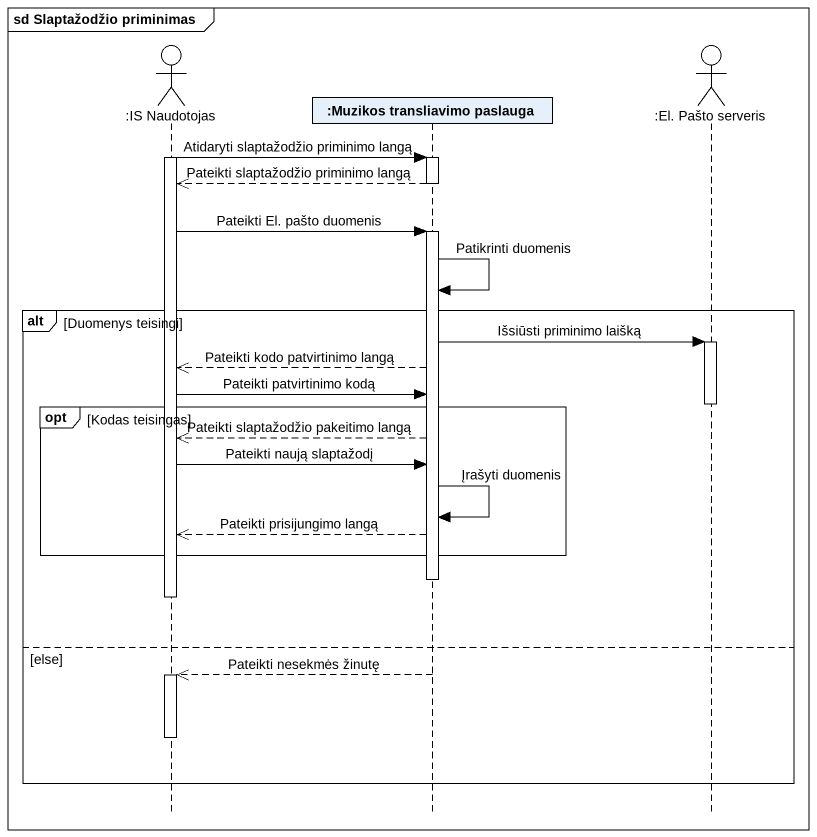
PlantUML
@startuml
mainframe sd Slaptažodžio priminimas
hide footbox
actor ":IS Naudotojas" as IS_Naudotojas
participant ":Muzikos transliavimo paslauga" as Muzikos_transliavimo
actor ":El. Pašto serveris" as El_Pašto_serveris

activate IS_Naudotojas
IS_Naudotojas -> Muzikos_transliavimo : Atidaryti slaptažodžio priminimo langą
activate Muzikos_transliavimo
Muzikos_transliavimo -->> IS_Naudotojas : Pateikti slaptažodžio priminimo langą
deactivate Muzikos_transliavimo
IS_Naudotojas -> Muzikos_transliavimo : Pateikti El. pašto duomenis
activate Muzikos_transliavimo
Muzikos_transliavimo -> Muzikos_transliavimo : Patikrinti duomenis
alt Duomenys teisingi
  Muzikos_transliavimo -> El_Pašto_serveris : Išsiūsti priminimo laišką
  activate El_Pašto_serveris
  Muzikos_transliavimo -->> IS_Naudotojas : Pateikti kodo patvirtinimo langą
  IS_Naudotojas -> Muzikos_transliavimo : Pateikti patvirtinimo kodą
  deactivate El_Pašto_serveris
  opt Kodas teisingas
    Muzikos_transliavimo -->> IS_Naudotojas : Pateikti slaptažodžio pakeitimo langą
    IS_Naudotojas -> Muzikos_transliavimo : Pateikti naują slaptažodį
    Muzikos_transliavimo -> Muzikos_transliavimo : Įrašyti duomenis
    Muzikos_transliavimo -->> IS_Naudotojas : Pateikti prisijungimo langą
  end
  deactivate Muzikos_transliavimo
  deactivate IS_Naudotojas
else else
  Muzikos_transliavimo -->> IS_Naudotojas : Pateikti nesekmės žinutę
  activate IS_Naudotojas
  deactivate IS_Naudotojas
end
@enduml
